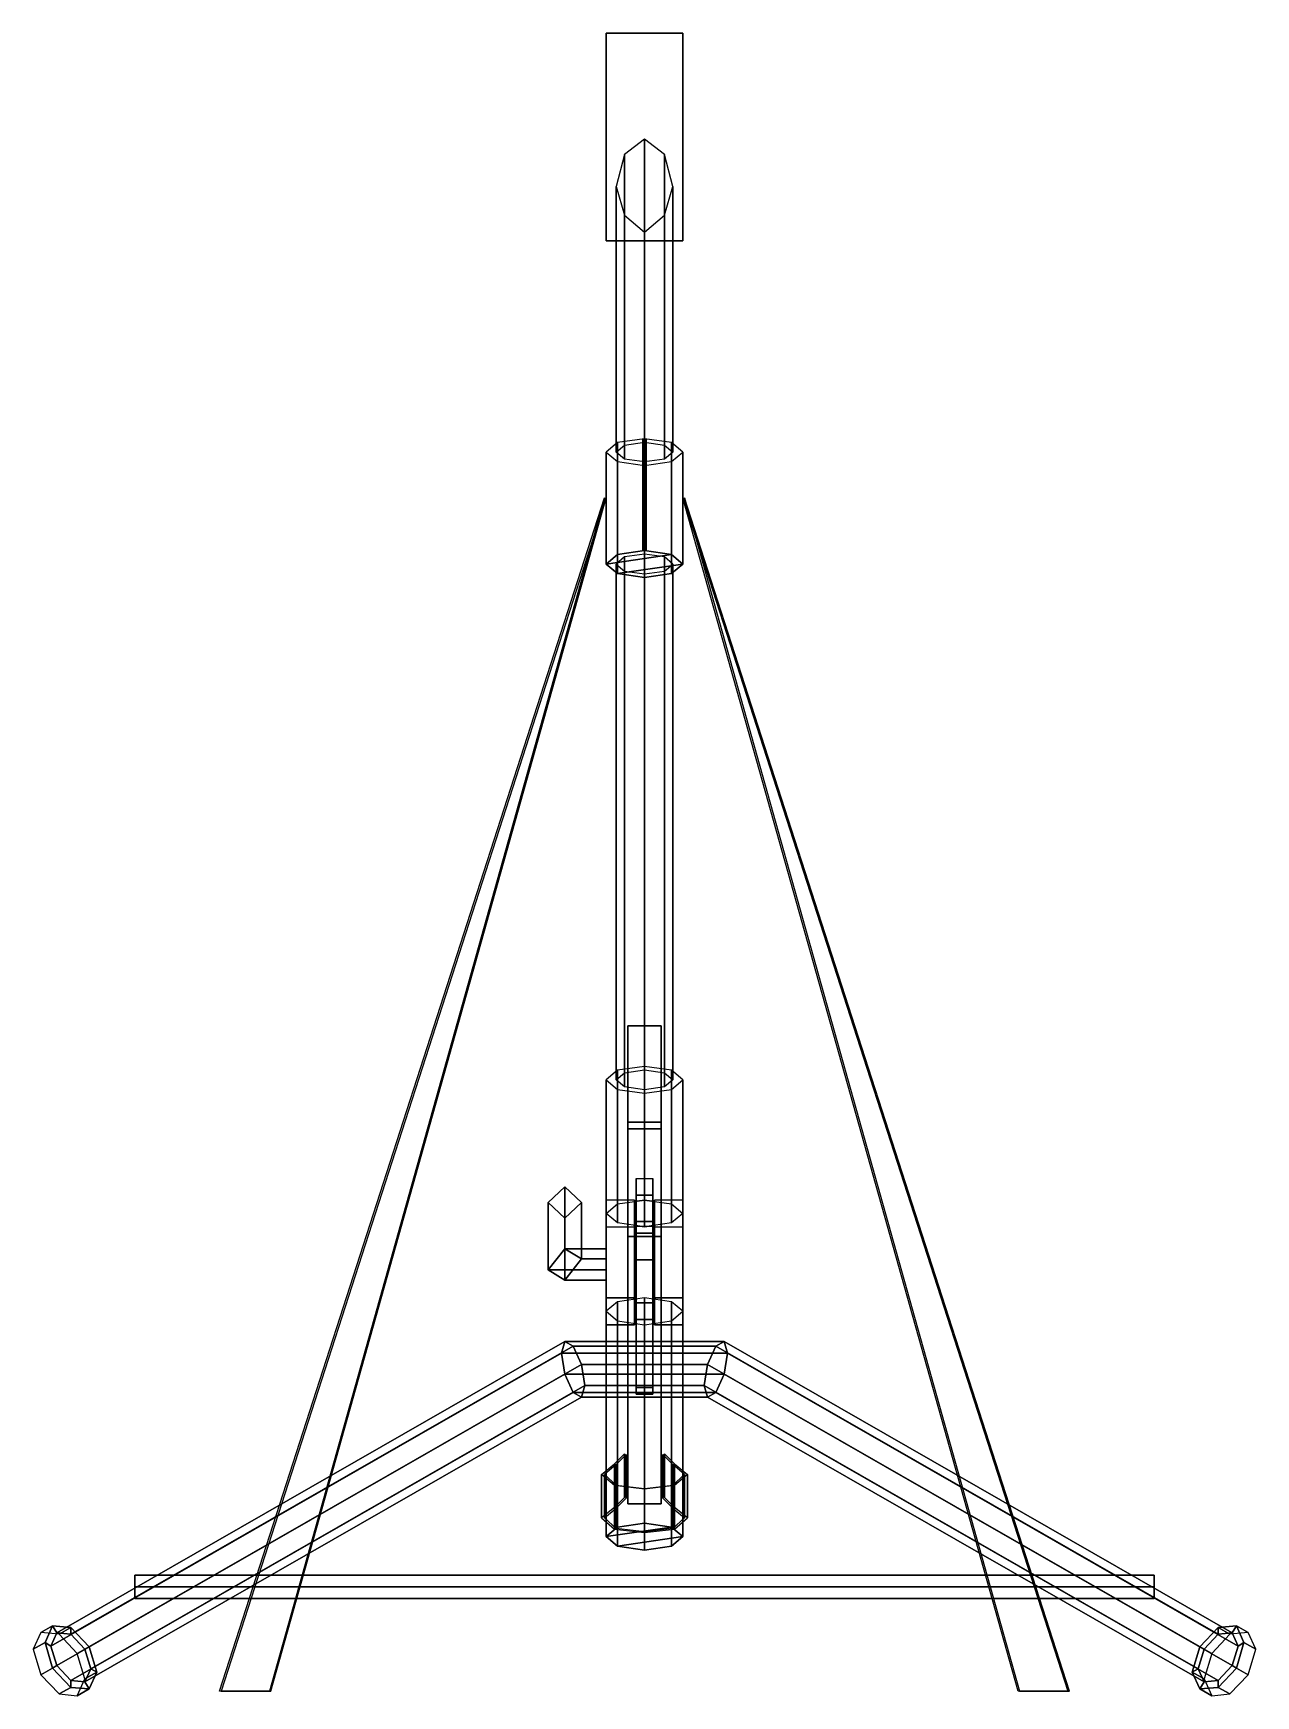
# Model space of a CAD drawing. Extents: x -3.7 to 3.7, y -2.6 to 7.4.
import ezdxf

# ---------------------------------------------------------------- set-up
doc = ezdxf.new("R2010")
doc.units = 0
doc.layers.add('TRIPOD', color=3, linetype='CONTINUOUS')

msp = doc.modelspace()

# ---------------------------------------------------------------- linework, layer by layer
at = {"layer": 'TRIPOD'}
for points in [[(0.23, 7.45, 0.3), (0.23, 6.2, -0.12), (-0.23, 6.2, -0.12), (-0.23, 7.45, 0.3)], [(-0.23, 7.45, 0.3), (-0.23, 6.2, -0.12), (0.23, 6.2, -0.12), (0.23, 7.45, 0.3)], [(0, 6.812, 0.066), (-0.12, 6.719, 0.048), (-0.12, 4.969, 0.705), (0, 4.986, 0.752)], [(0.12, 6.719, 0.048), (0, 6.812, 0.066), (0, 4.986, 0.752), (0.12, 4.969, 0.705)], [(-0.12, 6.719, 0.048), (-0.17, 6.527, -0.009), (-0.17, 4.926, 0.593), (-0.12, 4.969, 0.705)], [(0.17, 6.527, -0.009), (0.12, 6.719, 0.048), (0.12, 4.969, 0.705), (0.17, 4.926, 0.593)], [(-0.17, 6.527, -0.009), (-0.12, 6.354, -0.072), (-0.12, 4.884, 0.48), (-0.17, 4.926, 0.593)], [(0.12, 6.354, -0.072), (0.17, 6.527, -0.009), (0.17, 4.926, 0.593), (0.12, 4.884, 0.48)], [(-0.12, 6.354, -0.072), (0, 6.252, -0.087), (0, 4.867, 0.434), (-0.12, 4.884, 0.48)], [(0, 6.252, -0.087), (0.12, 6.354, -0.072), (0.12, 4.884, 0.48), (0, 4.867, 0.434)], [(-0.163, 4.984, 0.745), (-0.23, 4.926, 0.593), (-0.23, 4.252, 0.846), (-0.163, 4.309, 0.998)], [(-0.23, 4.926, 0.593), (-0.163, 4.869, 0.44), (-0.163, 4.195, 0.694), (-0.23, 4.252, 0.846)], [(0, 5.007, 0.808), (-0.163, 4.984, 0.745), (-0.163, 4.309, 0.998), (0, 4.333, 1.061)], [(-0.01, 4.837, 1.15), (-0.01, 4.631, 1.227), (-0.01, 4.333, 1.061), (-0.01, 5.007, 0.808)], [(0.163, 4.984, 0.745), (0, 5.007, 0.808), (0, 4.333, 1.061), (0.163, 4.309, 0.998)], [(0.01, 5.007, 0.808), (0.01, 4.333, 1.061), (0.01, 4.631, 1.227), (0.01, 4.837, 1.15)], [(0.23, 4.926, 0.593), (0.163, 4.984, 0.745), (0.163, 4.309, 0.998), (0.23, 4.252, 0.846)], [(0.163, 4.869, 0.44), (0.23, 4.926, 0.593), (0.23, 4.252, 0.846), (0.163, 4.195, 0.694)], [(-0.163, 4.869, 0.44), (0, 4.845, 0.377), (0, 4.171, 0.631), (-0.163, 4.195, 0.694)], [(0, 4.845, 0.377), (0.163, 4.869, 0.44), (0.163, 4.195, 0.694), (0, 4.171, 0.631)], [(-0.24, 4.65, 0.92), (-2.26, -2.54, 0.92), (-2.56, -2.54, 0.67), (-0.24, 4.65, 0.67)], [(-0.23, 4.65, 0.67), (-2.55, -2.54, 0.67), (-2.25, -2.54, 0.92), (-0.23, 4.65, 0.92)], [(0.23, 4.65, 0.67), (2.55, -2.54, 0.67), (2.25, -2.54, 0.92), (0.23, 4.65, 0.92)], [(0.24, 4.65, 0.92), (2.26, -2.54, 0.92), (2.56, -2.54, 0.67), (0.24, 4.65, 0.67)], [(0, 4.333, 1.061), (-0.163, 4.309, 0.998), (-0.23, 4.252, 0.846), (0.163, 4.309, 0.998)], [(0.163, 4.309, 0.998), (-0.23, 4.252, 0.846), (-0.163, 4.195, 0.694), (0.23, 4.252, 0.846)], [(0, 4.312, 1.005), (-0.12, 4.295, 0.958), (-0.12, 1.187, 2.126), (0, 1.204, 2.173)], [(0.12, 4.295, 0.958), (0, 4.312, 1.005), (0, 1.204, 2.173), (0.12, 1.187, 2.126)], [(-0.12, 4.295, 0.958), (-0.17, 4.252, 0.846), (-0.17, 1.144, 2.013), (-0.12, 1.187, 2.126)], [(-0.17, 4.252, 0.846), (-0.12, 4.21, 0.733), (-0.12, 1.102, 1.901), (-0.17, 1.144, 2.013)], [(0.23, 4.252, 0.846), (-0.163, 4.195, 0.694), (0, 4.171, 0.631), (0.163, 4.195, 0.694)], [(-0.12, 4.21, 0.733), (0, 4.193, 0.687), (0, 1.085, 1.854), (-0.12, 1.102, 1.901)], [(0, 4.193, 0.687), (0.12, 4.21, 0.733), (0.12, 1.102, 1.901), (0, 1.085, 1.854)], [(0.17, 4.252, 0.846), (0.12, 4.295, 0.958), (0.12, 1.187, 2.126), (0.17, 1.144, 2.013)], [(0.12, 4.21, 0.733), (0.17, 4.252, 0.846), (0.17, 1.144, 2.013), (0.12, 1.102, 1.901)], [(-0.1, 1.47, 3.3), (-0.1, 1.47, 3.13), (-0.1, 0.2, 3.13), (-0.1, 0.2, 3.3)], [(-0.1, 0.2, 3.13), (-0.1, 1.47, 3.13), (0.1, 1.47, 3.13), (0.1, 0.2, 3.13)], [(0.1, 0.2, 3.3), (0.1, 1.47, 3.3), (-0.1, 1.47, 3.3), (-0.1, 0.2, 3.3)], [(0.1, 1.47, 3.3), (0.1, 1.47, 3.13), (-0.1, 1.47, 3.13), (-0.1, 1.47, 3.3)], [(0.1, 0.2, 3.13), (0.1, 1.47, 3.13), (0.1, 1.47, 3.3), (0.1, 0.2, 3.3)], [(0, 1.225, 2.229), (-0.163, 1.202, 2.166), (-0.163, 0.397, 2.468), (0, 0.42, 2.531)], [(0.163, 1.202, 2.166), (0, 1.225, 2.229), (0, 0.42, 2.531), (0.163, 0.397, 2.468)], [(-0.163, 1.202, 2.166), (-0.23, 1.144, 2.013), (-0.23, 0.339, 2.316), (-0.163, 0.397, 2.468)], [(-0.23, 1.144, 2.013), (-0.163, 1.087, 1.861), (-0.163, 0.282, 2.164), (-0.23, 0.339, 2.316)], [(0.23, 1.144, 2.013), (0.163, 1.202, 2.166), (0.163, 0.397, 2.468), (0.23, 0.339, 2.316)], [(0.163, 1.087, 1.861), (0.23, 1.144, 2.013), (0.23, 0.339, 2.316), (0.163, 0.282, 2.164)], [(-0.163, 1.087, 1.861), (0, 1.063, 1.798), (0, 0.258, 2.101), (-0.163, 0.282, 2.164)], [(0, 1.063, 1.798), (0.163, 1.087, 1.861), (0.163, 0.282, 2.164), (0, 0.258, 2.101)], [(0.1, 0.89, 3.48), (0.1, 0.89, 3.36), (-0.1, 0.89, 3.36), (-0.1, 0.89, 3.48)], [(-0.1, 0.89, 3.48), (-0.1, 0.89, 3.36), (-0.1, -1.41, 3.36), (-0.1, 0.85, 3.48)], [(-0.1, -1.41, 3.36), (-0.1, 0.89, 3.36), (0.1, 0.89, 3.36), (0.1, -1.41, 3.36)], [(0.1, 0.85, 3.48), (0.1, 0.89, 3.48), (-0.1, 0.89, 3.48), (-0.1, 0.85, 3.48)], [(-0.1, 0.85, 3.48), (-0.1, -1.41, 3.36), (-0.1, -1.41, 3.56), (-0.1, 0.85, 3.56)], [(0.1, 0.85, 3.56), (0.1, 0.85, 3.48), (-0.1, 0.85, 3.48), (-0.1, 0.85, 3.56)], [(-0.1, 0.85, 3.56), (-0.1, -1.41, 3.56), (0.1, -1.41, 3.56), (0.1, 0.85, 3.56)], [(0.1, -1.41, 3.36), (0.1, 0.89, 3.36), (0.1, 0.89, 3.48), (0.1, 0.85, 3.48)], [(0.1, -1.41, 3.56), (0.1, -1.41, 3.36), (0.1, 0.85, 3.48), (0.1, 0.85, 3.56)], [(-0.05, 0.55, 3.36), (-0.05, 0.45, 2.92), (-0.05, 0.22, 2.93), (-0.05, 0.26, 3.36)], [(0.05, 0.55, 3.36), (0.05, 0.45, 2.92), (-0.05, 0.45, 2.92), (-0.05, 0.55, 3.36)], [(0.05, 0.22, 2.93), (0.05, 0.45, 2.92), (0.05, 0.55, 3.36), (0.05, 0.26, 3.36)], [(-0.48, 0.499, 1.472), (-0.58, 0.405, 1.439), (-0.58, 0, 2.589), (-0.48, 0.127, 2.528)], [(-0.58, 0.405, 1.439), (-0.48, 0.311, 1.406), (-0.48, -0.062, 2.462), (-0.58, 0, 2.589)], [(-0.38, 0.405, 1.439), (-0.48, 0.499, 1.472), (-0.48, 0.127, 2.528), (-0.38, 0.066, 2.401)], [(-0.48, 0.311, 1.406), (-0.38, 0.405, 1.439), (-0.38, 0.066, 2.401), (-0.48, -0.062, 2.462)], [(-0.23, 0.42, 2.531), (-0.23, -0.17, 2.753), (-0.06, -0.17, 2.753), (-0.06, 0.42, 2.531)], [(-0.23, 0.258, 2.101), (-0.23, -0.331, 2.322), (-0.23, -0.17, 2.753), (-0.23, 0.42, 2.531)], [(-0.06, -0.17, 2.753), (-0.06, -0.331, 2.322), (-0.06, 0.258, 2.101), (-0.06, 0.42, 2.531)], [(-0.06, 0.411, 2.508), (-0.06, 0.267, 2.124), (0, 0.258, 2.101), (0, 0.42, 2.531)], [(-0.05, 0.45, 2.92), (-0.05, 0.29, 2.41), (-0.05, 0.06, 2.5), (-0.05, 0.22, 2.93)], [(0.05, 0.45, 2.92), (0.05, 0.29, 2.41), (-0.05, 0.29, 2.41), (-0.05, 0.45, 2.92)], [(0, 0.42, 2.531), (0, 0.258, 2.101), (0.06, 0.267, 2.124), (0.06, 0.411, 2.508)], [(0.05, 0.06, 2.5), (0.05, 0.29, 2.41), (0.05, 0.45, 2.92), (0.05, 0.22, 2.93)], [(0.06, 0.258, 2.101), (0.06, -0.331, 2.322), (0.06, -0.17, 2.753), (0.06, 0.42, 2.531)], [(0.06, 0.42, 2.531), (0.06, -0.17, 2.753), (0.23, -0.17, 2.753), (0.23, 0.42, 2.531)], [(0.23, -0.17, 2.753), (0.23, -0.331, 2.322), (0.23, 0.258, 2.101), (0.23, 0.42, 2.531)], [(-0.06, 0.258, 2.101), (-0.06, -0.331, 2.322), (-0.23, -0.331, 2.322), (-0.23, 0.258, 2.101)], [(-0.05, 0.29, 2.41), (-0.05, -0.2, 1.98), (-0.05, -0.3, 2.17), (-0.05, 0.06, 2.5)], [(0.05, 0.29, 2.41), (0.05, -0.2, 1.98), (-0.05, -0.2, 1.98), (-0.05, 0.29, 2.41)], [(-0.05, 0.26, 3.36), (-0.05, 0.22, 2.93), (0.05, 0.22, 2.93), (0.05, 0.26, 3.36)], [(-0.05, 0.22, 2.93), (-0.05, 0.06, 2.5), (0.05, 0.06, 2.5), (0.05, 0.22, 2.93)], [(0.05, -0.3, 2.17), (0.05, -0.2, 1.98), (0.05, 0.29, 2.41), (0.05, 0.06, 2.5)], [(0.23, 0.258, 2.101), (0.23, -0.331, 2.322), (0.06, -0.331, 2.322), (0.06, 0.258, 2.101)], [(-0.23, 0, 2.589), (-0.23, 0.127, 2.528), (-0.48, 0.127, 2.528), (-0.58, 0, 2.589)], [(-0.23, 0.127, 2.528), (-0.23, 0.066, 2.401), (-0.38, 0.066, 2.401), (-0.48, 0.127, 2.528)], [(-0.1, 0.2, 3.3), (-0.1, 0.2, 3.13), (0.1, 0.2, 3.13), (0.1, 0.2, 3.3)], [(-0.23, 0.066, 2.401), (-0.23, -0.062, 2.462), (-0.48, -0.062, 2.462), (-0.38, 0.066, 2.401)], [(-0.05, 0.06, 2.5), (-0.05, -0.3, 2.17), (0.05, -0.3, 2.17), (0.05, 0.06, 2.5)], [(-0.23, -0.062, 2.462), (-0.23, 0, 2.589), (-0.58, 0, 2.589), (-0.48, -0.062, 2.462)], [(-0.23, -0.17, 2.753), (-0.23, -0.331, 2.322), (-0.06, -0.331, 2.322), (-0.06, -0.17, 2.753)], [(-0.163, -0.193, 2.69), (-0.23, -0.25, 2.537), (-0.23, -1.608, 3.047), (-0.163, -1.551, 3.2)], [(0, -0.17, 2.753), (-0.163, -0.193, 2.69), (-0.163, -1.551, 3.2), (0, -1.527, 3.263)], [(-0.05, -0.2, 1.98), (-0.05, -0.71, 1.69), (-0.05, -0.75, 1.96), (-0.05, -0.3, 2.17)], [(0.05, -0.2, 1.98), (0.05, -0.71, 1.69), (-0.05, -0.71, 1.69), (-0.05, -0.2, 1.98)], [(0.163, -0.193, 2.69), (0, -0.17, 2.753), (0, -1.527, 3.263), (0.163, -1.551, 3.2)], [(0.05, -0.75, 1.96), (0.05, -0.71, 1.69), (0.05, -0.2, 1.98), (0.05, -0.3, 2.17)], [(0.06, -0.17, 2.753), (0.06, -0.331, 2.322), (0.23, -0.331, 2.322), (0.23, -0.17, 2.753)], [(0.23, -0.25, 2.537), (0.163, -0.193, 2.69), (0.163, -1.551, 3.2), (0.23, -1.608, 3.047)], [(-0.23, -0.25, 2.537), (-0.163, -0.308, 2.385), (-0.163, -1.665, 2.895), (-0.23, -1.608, 3.047)], [(-0.05, -0.3, 2.17), (-0.05, -0.75, 1.96), (0.05, -0.75, 1.96), (0.05, -0.3, 2.17)], [(0.163, -0.308, 2.385), (0.23, -0.25, 2.537), (0.23, -1.608, 3.047), (0.163, -1.665, 2.895)], [(-0.163, -0.308, 2.385), (0, -0.331, 2.322), (0, -1.689, 2.832), (-0.163, -1.665, 2.895)], [(0, -0.331, 2.322), (0.163, -0.308, 2.385), (0.163, -1.665, 2.895), (0, -1.689, 2.832)], [(-0.5, -0.502, 2.769), (-0.48, -0.433, 2.66), (-3.541, -2.188, 0.152), (-3.576, -2.267, 0.25)], [(-0.48, -0.433, 2.66), (-0.43, -0.461, 2.532), (-3.456, -2.196, 0.054), (-3.541, -2.188, 0.152)], [(-0.43, -0.461, 2.532), (-0.38, -0.57, 2.463), (-3.371, -2.286, 0.013), (-3.456, -2.196, 0.054)], [(0.5, -0.502, 2.769), (0.48, -0.433, 2.66), (-0.48, -0.433, 2.66), (-0.5, -0.502, 2.769)], [(0.48, -0.433, 2.66), (0.43, -0.461, 2.532), (-0.43, -0.461, 2.532), (-0.48, -0.433, 2.66)], [(0.43, -0.461, 2.532), (0.38, -0.57, 2.463), (-0.38, -0.57, 2.463), (-0.43, -0.461, 2.532)], [(0.38, -0.57, 2.463), (0.43, -0.461, 2.532), (3.456, -2.196, 0.054), (3.371, -2.286, 0.013)], [(0.43, -0.461, 2.532), (0.48, -0.433, 2.66), (3.541, -2.188, 0.152), (3.456, -2.196, 0.054)], [(0.48, -0.433, 2.66), (0.5, -0.502, 2.769), (3.576, -2.267, 0.25), (3.541, -2.188, 0.152)], [(-0.48, -0.63, 2.797), (-0.5, -0.502, 2.769), (-3.576, -2.267, 0.25), (-3.541, -2.385, 0.29)], [(-0.38, -0.57, 2.463), (-0.36, -0.698, 2.491), (-3.336, -2.405, 0.053), (-3.371, -2.286, 0.013)], [(0.48, -0.63, 2.797), (0.5, -0.502, 2.769), (-0.5, -0.502, 2.769), (-0.48, -0.63, 2.797)], [(0.38, -0.57, 2.463), (0.36, -0.698, 2.491), (-0.36, -0.698, 2.491), (-0.38, -0.57, 2.463)], [(0.36, -0.698, 2.491), (0.38, -0.57, 2.463), (3.371, -2.286, 0.013), (3.336, -2.405, 0.053)], [(0.5, -0.502, 2.769), (0.48, -0.63, 2.797), (3.541, -2.385, 0.29), (3.576, -2.267, 0.25)], [(-0.43, -0.739, 2.728), (-0.48, -0.63, 2.797), (-3.541, -2.385, 0.29), (-3.456, -2.475, 0.249)], [(-0.36, -0.698, 2.491), (-0.38, -0.767, 2.6), (-3.371, -2.483, 0.151), (-3.336, -2.405, 0.053)], [(0.43, -0.739, 2.728), (0.48, -0.63, 2.797), (-0.48, -0.63, 2.797), (-0.43, -0.739, 2.728)], [(0.36, -0.698, 2.491), (0.38, -0.767, 2.6), (-0.38, -0.767, 2.6), (-0.36, -0.698, 2.491)], [(0.38, -0.767, 2.6), (0.36, -0.698, 2.491), (3.336, -2.405, 0.053), (3.371, -2.483, 0.151)], [(0.48, -0.63, 2.797), (0.43, -0.739, 2.728), (3.456, -2.475, 0.249), (3.541, -2.385, 0.29)], [(-0.38, -0.767, 2.6), (-0.43, -0.739, 2.728), (-3.456, -2.475, 0.249), (-3.371, -2.483, 0.151)], [(0.38, -0.767, 2.6), (0.43, -0.739, 2.728), (-0.43, -0.739, 2.728), (-0.38, -0.767, 2.6)], [(-0.05, -0.75, 1.96), (-0.05, -0.71, 1.69), (0.05, -0.71, 1.69), (0.05, -0.75, 1.96)], [(0.43, -0.739, 2.728), (0.38, -0.767, 2.6), (3.371, -2.483, 0.151), (3.456, -2.475, 0.249)], [(-0.18, -1.17, 3.075), (-0.18, -1.432, 3.174), (-0.26, -1.495, 3.005), (-0.26, -1.233, 2.907)], [(-0.24, -1.233, 2.907), (-0.24, -1.495, 3.005), (-0.17, -1.436, 3.164), (-0.17, -1.174, 3.066)], [(-0.12, -1.11, 3.234), (-0.12, -1.372, 3.333), (-0.18, -1.432, 3.174), (-0.18, -1.17, 3.075)], [(-0.17, -1.174, 3.066), (-0.17, -1.436, 3.164), (-0.11, -1.376, 3.323), (-0.11, -1.114, 3.225)], [(-0.12, -1.11, 3.48), (-0.12, -1.372, 3.48), (-0.12, -1.372, 3.333), (-0.12, -1.11, 3.234)], [(-0.11, -1.114, 3.225), (-0.11, -1.376, 3.323), (-0.11, -1.376, 3.48), (-0.11, -1.114, 3.48)], [(0.17, -1.436, 3.164), (0.17, -1.174, 3.066), (0.11, -1.114, 3.225), (0.11, -1.376, 3.323)], [(0.11, -1.376, 3.323), (0.11, -1.114, 3.225), (0.11, -1.114, 3.48), (0.11, -1.376, 3.48)], [(0.12, -1.372, 3.333), (0.12, -1.11, 3.234), (0.18, -1.17, 3.075), (0.18, -1.432, 3.174)], [(0.12, -1.372, 3.48), (0.12, -1.11, 3.48), (0.12, -1.11, 3.234), (0.12, -1.372, 3.333)], [(0.24, -1.495, 3.005), (0.24, -1.233, 2.907), (0.17, -1.174, 3.066), (0.17, -1.436, 3.164)], [(0.18, -1.432, 3.174), (0.18, -1.17, 3.075), (0.26, -1.233, 2.907), (0.26, -1.495, 3.005)], [(-0.26, -1.233, 2.907), (-0.26, -1.495, 3.005), (-0.18, -1.562, 2.827), (-0.18, -1.3, 2.729)], [(-0.17, -1.297, 2.738), (-0.17, -1.559, 2.837), (-0.24, -1.495, 3.005), (-0.24, -1.233, 2.907)], [(-0.18, -1.3, 2.729), (-0.18, -1.562, 2.827), (0, -1.583, 2.771), (0, -1.321, 2.673)], [(0, -1.318, 2.682), (0, -1.58, 2.781), (-0.17, -1.559, 2.837), (-0.17, -1.297, 2.738)], [(0, -1.58, 2.781), (0, -1.318, 2.682), (0.17, -1.297, 2.738), (0.17, -1.559, 2.837)], [(0.18, -1.562, 2.827), (0.18, -1.3, 2.729), (0, -1.321, 2.673), (0, -1.583, 2.771)], [(0.17, -1.559, 2.837), (0.17, -1.297, 2.738), (0.24, -1.233, 2.907), (0.24, -1.495, 3.005)], [(0.26, -1.495, 3.005), (0.26, -1.233, 2.907), (0.18, -1.3, 2.729), (0.18, -1.562, 2.827)], [(-0.1, -1.41, 3.56), (-0.1, -1.41, 3.36), (0.1, -1.41, 3.36), (0.1, -1.41, 3.56)], [(0, -1.527, 3.263), (-0.163, -1.551, 3.2), (-0.23, -1.608, 3.047), (0.163, -1.551, 3.2)], [(0.163, -1.551, 3.2), (-0.23, -1.608, 3.047), (-0.163, -1.665, 2.895), (0.23, -1.608, 3.047)], [(0.23, -1.608, 3.047), (-0.163, -1.665, 2.895), (0, -1.689, 2.832), (0.163, -1.665, 2.895)], [(3.07, -1.91, 0.83), (3.07, -1.84, 0.76), (-3.07, -1.84, 0.76), (-3.07, -1.91, 0.83)], [(3.07, -1.84, 0.76), (3.07, -1.91, 0.69), (-3.07, -1.91, 0.69), (-3.07, -1.84, 0.76)], [(-3.07, -1.91, 0.83), (-3.07, -1.84, 0.76), (-3.07, -1.91, 0.69), (-3.07, -1.98, 0.76)], [(3.07, -1.91, 0.69), (3.07, -1.84, 0.76), (3.07, -1.91, 0.83), (3.07, -1.98, 0.76)], [(3.07, -1.98, 0.76), (3.07, -1.91, 0.83), (-3.07, -1.91, 0.83), (-3.07, -1.98, 0.76)], [(3.07, -1.91, 0.69), (3.07, -1.98, 0.76), (-3.07, -1.98, 0.76), (-3.07, -1.91, 0.69)], [(-3.637, -2.186, 0.094), (-3.682, -2.287, 0.221), (-3.611, -2.246, 0.279), (-3.566, -2.145, 0.152)], [(-3.527, -2.196, -0.033), (-3.637, -2.186, 0.094), (-3.566, -2.145, 0.152), (-3.456, -2.155, 0.025)], [(-3.566, -2.145, 0.152), (-3.611, -2.246, 0.279), (-3.576, -2.267, 0.25), (-3.541, -2.188, 0.152)], [(-3.456, -2.155, 0.025), (-3.566, -2.145, 0.152), (-3.541, -2.188, 0.152), (-3.456, -2.196, 0.054)], [(-3.417, -2.312, -0.086), (-3.527, -2.196, -0.033), (-3.456, -2.155, 0.025), (-3.346, -2.271, -0.028)], [(-3.346, -2.271, -0.028), (-3.456, -2.155, 0.025), (-3.456, -2.196, 0.054), (-3.371, -2.286, 0.013)], [(3.456, -2.155, 0.025), (3.346, -2.271, -0.028), (3.371, -2.286, 0.013), (3.456, -2.196, 0.054)], [(3.527, -2.196, -0.033), (3.417, -2.312, -0.086), (3.346, -2.271, -0.028), (3.456, -2.155, 0.025)], [(3.566, -2.145, 0.152), (3.456, -2.155, 0.025), (3.456, -2.196, 0.054), (3.541, -2.188, 0.152)], [(3.637, -2.186, 0.094), (3.527, -2.196, -0.033), (3.456, -2.155, 0.025), (3.566, -2.145, 0.152)], [(3.611, -2.246, 0.279), (3.566, -2.145, 0.152), (3.541, -2.188, 0.152), (3.576, -2.267, 0.25)], [(3.682, -2.287, 0.221), (3.637, -2.186, 0.094), (3.566, -2.145, 0.152), (3.611, -2.246, 0.279)], [(-3.682, -2.287, 0.221), (-3.637, -2.44, 0.273), (-3.566, -2.4, 0.331), (-3.611, -2.246, 0.279)], [(-3.611, -2.246, 0.279), (-3.566, -2.4, 0.331), (-3.541, -2.385, 0.29), (-3.576, -2.267, 0.25)], [(-3.371, -2.465, -0.034), (-3.417, -2.312, -0.086), (-3.346, -2.271, -0.028), (-3.3, -2.425, 0.024)], [(-3.3, -2.425, 0.024), (-3.346, -2.271, -0.028), (-3.371, -2.286, 0.013), (-3.336, -2.405, 0.053)], [(3.346, -2.271, -0.028), (3.3, -2.425, 0.024), (3.336, -2.405, 0.053), (3.371, -2.286, 0.013)], [(3.417, -2.312, -0.086), (3.371, -2.465, -0.034), (3.3, -2.425, 0.024), (3.346, -2.271, -0.028)], [(3.566, -2.4, 0.331), (3.611, -2.246, 0.279), (3.576, -2.267, 0.25), (3.541, -2.385, 0.29)], [(3.637, -2.44, 0.273), (3.682, -2.287, 0.221), (3.611, -2.246, 0.279), (3.566, -2.4, 0.331)], [(-3.637, -2.44, 0.273), (-3.527, -2.556, 0.22), (-3.456, -2.516, 0.278), (-3.566, -2.4, 0.331)], [(-3.566, -2.4, 0.331), (-3.456, -2.516, 0.278), (-3.456, -2.475, 0.249), (-3.541, -2.385, 0.29)], [(3.456, -2.516, 0.278), (3.566, -2.4, 0.331), (3.541, -2.385, 0.29), (3.456, -2.475, 0.249)], [(3.527, -2.556, 0.22), (3.637, -2.44, 0.273), (3.566, -2.4, 0.331), (3.456, -2.516, 0.278)], [(-3.456, -2.516, 0.278), (-3.346, -2.526, 0.15), (-3.371, -2.483, 0.151), (-3.456, -2.475, 0.249)], [(-3.417, -2.567, 0.093), (-3.371, -2.465, -0.034), (-3.3, -2.425, 0.024), (-3.346, -2.526, 0.15)], [(-3.346, -2.526, 0.15), (-3.3, -2.425, 0.024), (-3.336, -2.405, 0.053), (-3.371, -2.483, 0.151)], [(3.3, -2.425, 0.024), (3.346, -2.526, 0.15), (3.371, -2.483, 0.151), (3.336, -2.405, 0.053)], [(3.371, -2.465, -0.034), (3.417, -2.567, 0.093), (3.346, -2.526, 0.15), (3.3, -2.425, 0.024)], [(3.346, -2.526, 0.15), (3.456, -2.516, 0.278), (3.456, -2.475, 0.249), (3.371, -2.483, 0.151)], [(-3.527, -2.556, 0.22), (-3.417, -2.567, 0.093), (-3.346, -2.526, 0.15), (-3.456, -2.516, 0.278)], [(3.417, -2.567, 0.093), (3.527, -2.556, 0.22), (3.456, -2.516, 0.278), (3.346, -2.526, 0.15)]]:
    msp.add_3dface(points, dxfattribs=at)

doc.saveas('drawing.dxf')
